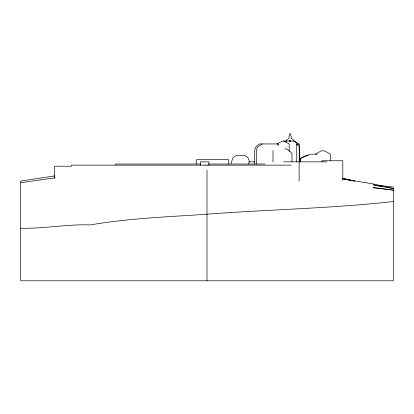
<?xml version="1.0" encoding="UTF-8"?>
<svg xmlns="http://www.w3.org/2000/svg" width="414" height="414" viewBox="0 0 414 414"><rect width="100%" height="100%" fill="white"/><g stroke="black" fill="none" stroke-linecap="round" stroke-linejoin="round"><path stroke-width="0.62" d="M299.219 161.843L299.219 144.17L293.909 141.029M289.919 141.671L289.847 141.029M289.422 141.029L289.469 140.418L290.711 140.418M286.297 140.967L286.576 140.418L286.265 141.029M231.007 163.514L232.823 158.06L235.783 155.711L245.041 155.623L248.058 157.863L249.58 161.983M286.881 139.865L289.044 138.421L289.044 136.397L290.09 133.21L291.135 136.397L291.135 138.421L292.853 139.373L293.883 140.967M262.321 143.948L257.234 147.234L256.514 150.52L256.514 164.037M315.452 154.174L321.124 150.887L324.586 150.887L330.32 154.174L330.32 160.606M276.919 143.948L282.607 141.024L294.613 141.024L296.745 143.404L296.745 161.843M54.86 177.792L20.7 182.745M54.653 175.924L20.7 181.032L20.7 280.79L393.3 280.79L393.3 187.019L378.753 185.519M393.3 201.525C330.056 208.661 266.347 209.463 202.938 214.509C165.284 216.92 127.543 218.535 90.278 224.931C66.996 224.015 43.967 228.864 20.7 228.223M296.662 144.17L299.219 144.17M284.92 148.916L286.804 148.916L291.968 153.299L291.968 161.843M317.347 154.174L310.179 154.174L300.44 158.557L300.44 161.843M299.244 158.557L300.864 158.557M254.988 161.843L248.876 161.843L248.876 164.037M283.404 161.843L326.806 161.843M200.567 164.037L115.687 164.037L115.677 165.134M208.501 164.037L264.872 164.037M203.724 165.134L71.296 165.134L71.296 166.226L54.7 166.226L54.7 178.791M203.973 165.134L204.464 165.134M204.661 165.134L205.349 165.134M205.479 165.134L206.017 165.134M206.244 165.134L206.648 165.134M206.881 165.134L207.228 165.134M207.44 165.134L207.74 165.134M207.921 165.134L291.171 165.134M308.368 155.271L306.495 155.271L300.041 158.557L300.041 161.843M393.3 190.021L372.957 187.568L386.94 189.421M388.213 189.591L390.123 189.845M391.39 190.01L393.3 190.264M342.88 178.905L373.889 184.054L393.3 188.541M393.3 188.484L373.423 184.877L380.875 186.476M342.476 178.677L351.853 180.747M342.839 178.413L354.694 181.141M342.28 178.315L354.172 181.068M283.512 141.024L289.205 143.948L289.205 151.431M296.59 144.31L299.493 146.504L299.493 161.843M285.634 141.024L286.079 141.474M290.255 140.967L290.261 141.671M342.802 180.582L342.802 160.751L322.009 160.751L322.009 161.843M299.115 161.843L299.115 181.187M290.09 140.418L290.09 141.029M278.141 143.948L278.141 145.045M278.058 145.412L277.996 143.948L259.474 143.948L255.448 147.234L254.729 150.52L254.729 164.037M272.981 150.52L272.981 161.843M228.544 164.037L228.544 159.654L196.686 159.654L196.686 164.037M208.847 165.134L208.847 161.843L200.417 161.843L200.417 165.134M207 170.164L207 280.79"/></g></svg>
